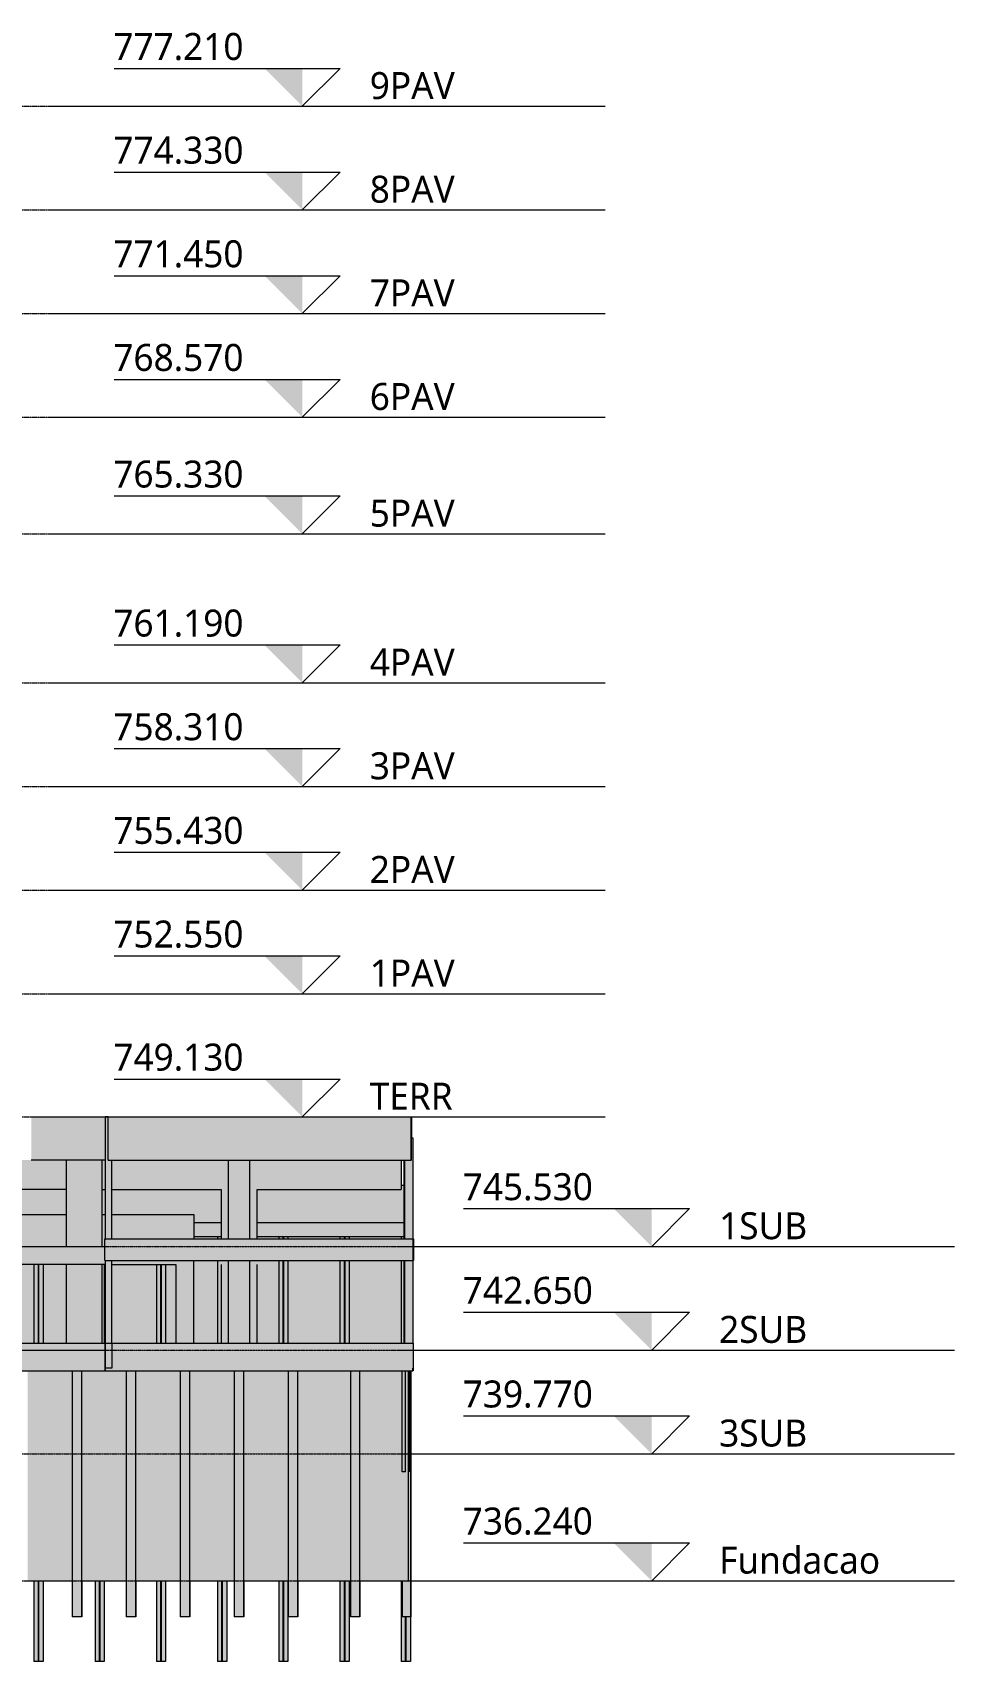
# Model space of a CAD drawing. Header units: centimetres. Extents: x -1897 to 22038, y -1268 to 84208.
# Drawn here: x 5954 to 8514, y 73400 to 77926 of the extents above; entities that cross this region are included whole.
import ezdxf

# ---------------------------------------------------------------- set-up
doc = ezdxf.new("R2010")
doc.units = ezdxf.units.CM
doc.linetypes.add('Centro', pattern=[3.175, 0.635, -0.47625, 1.5875, -0.47625])
for name, color, linetype, lineweight in [('A-FLOR-LEVL', 7, 'Continuous', 9), ('A-WALL', 7, 'Continuous', 9), ('S-BEAM', 7, 'Continuous', 18), ('S-COLS', 7, 'Continuous', 18), ('S-FNDN', 7, 'Continuous', 9)]:
    doc.layers.add(name, color=color, linetype=linetype, lineweight=lineweight)
doc.styles.add('Gadugi_6', font='gadugi.ttf', dxfattribs={"height": 75})

# ---------------------------------------------------------------- blocks, each defined once
blk = doc.blocks.new('Estaca W Gerdau - W250X73-V4-CT103 - CORTE ESQ_ 6PV')
at = {"layer": 'S-FNDN', "true_color": 0xacb7d2}
for points in [[(773.4, 73524), (798.8, 73524), (798.8, 74207), (773.4, 74207), (773.4, 73529)], [(798.8, 73524), (799.7, 73524), (799.7, 73624), (798.8, 73624), (798.8, 73529)]]:
    blk.add_hatch(color=9, dxfattribs=at).paths.add_polyline_path(points, flags=0)
at = {"layer": 'S-FNDN'}
for p, q in [((773.4, 74207), (773.4, 73524)), ((798.8, 74207), (798.8, 73524)), ((798.8, 74207), (798.8, 73524)), ((799.7, 73624), (799.7, 73524)), ((799.7, 73524), (799.7, 73624)), ((798.8, 73524), (773.4, 73524)), ((799.7, 73524), (798.8, 73524)), ((798.8, 73524), (798.8, 73524)), ((799.7, 73524), (799.7, 73524))]:
    blk.add_line(p, q, dxfattribs=at)
blk = doc.blocks.new('Estaca W Gerdau - W250X73-3510941-CT103 - CORTE ESQ_ 6PV')
at = {"layer": 'S-FNDN', "true_color": 0xacb7d2}
for points in [[(2610.3, 73524), (2610.3, 74207), (2607.9, 74207), (2607.4, 73927), (2607.3, 73927), (2607.3, 73624), (2590.3, 73624), (2590.3, 73524)], [(2611.4, 73524), (2611.6, 73524), (2611.4, 74207), (2610.3, 74207), (2610.3, 73524), (2611, 73524)], [(2613, 73524), (2613, 74207), (2611.6, 74207), (2611.6, 73524)], [(2589.1, 73524), (2589.1, 73624), (2587.6, 73624), (2587.6, 73524)], [(2589.2, 73524), (2590.3, 73524), (2590.2, 73624), (2589.1, 73624), (2589.1, 73524)], [(2587.6, 73524), (2587.6, 73524), (2587.6, 73526.2)], [(2611.6, 73524), (2611.6, 73524), (2611.6, 73526.2)]]:
    blk.add_hatch(color=9, dxfattribs=at).paths.add_polyline_path(points, flags=0)
at = {"layer": 'S-FNDN'}
for p, q in [((2611.6, 74207), (2611.6, 73524)), ((2613, 74207), (2613, 73524)), ((2587.6, 73624), (2587.6, 73524)), ((2587.6, 73524), (2587.6, 73624)), ((2589.1, 73624), (2589.1, 73524)), ((2589.1, 73524), (2587.6, 73524)), ((2587.6, 73524), (2587.6, 73524)), ((2590.3, 73524), (2589, 73524)), ((2610.3, 73524), (2590.3, 73524)), ((2611.6, 73524), (2610.3, 73524)), ((2613, 73524), (2611.6, 73524)), ((2611.6, 73524), (2611.6, 73524))]:
    blk.add_line(p, q, dxfattribs=at)
blk = doc.blocks.new('Estaca W Gerdau - W250X73-3554793-CT103 - CORTE ESQ_ 6PV')
at = {"layer": 'S-FNDN', "true_color": 0xacb7d2}
h = blk.add_hatch(color=9, dxfattribs=at)
h.paths.add_polyline_path([(1591.432686, 73400), (1591.432686, 73624), (1566.032686, 73624), (1566.032686, 73400)], flags=0)
h.paths.add_polyline_path([(1591.432686, 74284.002), (1591.432686, 74503.003), (1566.032686, 74503.003), (1566.032686, 74284.002)], flags=0)
at = {"layer": 'S-FNDN'}
for p, q in [((1566.032686, 74503.003), (1566.032686, 74284.002)), ((1578.335811, 74284.002), (1578.335811, 74503.003)), ((1579.129561, 74503.003), (1579.129561, 74284.002)), ((1591.432686, 74503.003), (1591.432686, 74284.002)), ((1566.032686, 73624), (1566.032686, 73400)), ((1578.335811, 73400), (1578.335811, 73624)), ((1579.129561, 73624), (1579.129561, 73400)), ((1591.432686, 73624), (1591.432686, 73400)), ((1591.432686, 73400), (1566.032686, 73400))]:
    blk.add_line(p, q, dxfattribs=at)
blk = doc.blocks.new('Estaca W Gerdau - W250X73-V10-CT103 - CORTE ESQ_ 6PV')
at = {"layer": 'S-FNDN', "true_color": 0xacb7d2}
h = blk.add_hatch(color=9, dxfattribs=at)
h.paths.add_polyline_path([(1761.4, 73400), (1761.4, 73624), (1736, 73624), (1736, 73400)], flags=0)
h.paths.add_polyline_path([(1761.4, 74284), (1761.4, 74503), (1755.8, 74503), (1755.8, 74284)], flags=0)
at = {"layer": 'S-FNDN'}
for p, q in [((1761.4, 74503), (1761.4, 74284)), ((1736, 73624), (1736, 73400)), ((1748.3, 73400), (1748.3, 73624)), ((1749.1, 73624), (1749.1, 73400)), ((1761.4, 73624), (1761.4, 73400)), ((1761.4, 73400), (1736, 73400))]:
    blk.add_line(p, q, dxfattribs=at)
blk = doc.blocks.new('Estaca W Gerdau - W250X73-V11-CT103 - CORTE ESQ_ 6PV')
at = {"layer": 'S-FNDN', "true_color": 0xacb7d2}
h = blk.add_hatch(color=9, dxfattribs=at)
h.paths.add_polyline_path([(2101.4, 73400), (2101.4, 73624), (2076, 73624), (2076, 73400)], flags=0)
h.paths.add_polyline_path([(2076, 74284), (2085.8, 74284), (2085.8, 74514), (2076, 74514), (2076, 74285.4)], flags=0)
h.paths.add_polyline_path([(2076, 74574), (2085.8, 74574), (2085.8, 74580), (2076, 74580)], flags=0)
at = {"layer": 'S-FNDN'}
for p, q in [((2076, 74580), (2076, 74574)), ((2076, 74514), (2076, 74284)), ((2076, 73624), (2076, 73400)), ((2088.3, 73400), (2088.3, 73624)), ((2089.1, 73624), (2089.1, 73400)), ((2101.4, 73624), (2101.4, 73400)), ((2101.4, 73400), (2076, 73400))]:
    blk.add_line(p, q, dxfattribs=at)
blk = doc.blocks.new('Estaca W Gerdau - W250X73-V12-CT103 - CORTE ESQ_ 6PV')
at = {"layer": 'S-FNDN', "true_color": 0xacb7d2}
h = blk.add_hatch(color=9, dxfattribs=at)
h.paths.add_polyline_path([(2271.432686, 73400), (2271.432686, 73624), (2246.032686, 73624), (2246.032686, 73400)], flags=0)
h.paths.add_polyline_path([(2246.032686, 74284.002), (2271.432686, 74284.002), (2271.432686, 74514.003), (2246.032686, 74514.003), (2246.032686, 74375.633559)], flags=0)
h.paths.add_polyline_path([(2246.032686, 74574.003), (2271.432686, 74574.003), (2271.432686, 74580.003), (2246.032686, 74580.003)], flags=0)
at = {"layer": 'S-FNDN'}
for p, q in [((2246.032686, 74580.003), (2246.032686, 74574.003)), ((2258.335811, 74574.003), (2258.335811, 74580.003)), ((2259.129561, 74580.003), (2259.129561, 74574.003)), ((2271.432686, 74580.003), (2271.432686, 74574.003)), ((2246.032686, 74514.003), (2246.032686, 74284.002)), ((2258.335811, 74284.002), (2258.335811, 74514.003)), ((2259.129561, 74514.003), (2259.129561, 74284.002)), ((2271.432686, 74514.003), (2271.432686, 74284.002)), ((2246.032686, 73624), (2246.032686, 73400)), ((2258.335811, 73400), (2258.335811, 73624)), ((2259.129561, 73624), (2259.129561, 73400)), ((2271.432686, 73624), (2271.432686, 73400)), ((2271.432686, 73400), (2246.032686, 73400))]:
    blk.add_line(p, q, dxfattribs=at)
blk = doc.blocks.new('Estaca W Gerdau - W250X73-V15-CT103 - CORTE ESQ_ 6PV')
at = {"layer": 'S-FNDN', "true_color": 0xacb7d2}
h = blk.add_hatch(color=9, dxfattribs=at)
h.paths.add_polyline_path([(2611.4, 73400), (2611, 73524), (2587.6, 73524), (2587.6, 73624), (2586, 73624), (2586, 73400)], flags=0)
h.paths.add_polyline_path([(2588.4, 74284), (2592.9, 74284), (2592.9, 74514), (2586, 74514), (2586.3, 74284), (2588, 74284)], flags=0)
h.paths.add_polyline_path([(2592.9, 74574), (2592.9, 74580), (2586, 74580), (2586, 74574)], flags=0)
at = {"layer": 'S-FNDN'}
for p, q in [((2586, 74580), (2586, 74574)), ((2586, 74514), (2586, 74284)), ((2586, 73624), (2586, 73400)), ((2598.3, 73400), (2598.3, 73524)), ((2599.1, 73524), (2599.1, 73400)), ((2611.4, 73524), (2611.4, 73400)), ((2611.4, 73400), (2586, 73400))]:
    blk.add_line(p, q, dxfattribs=at)
blk = doc.blocks.new('Nível - NÍVEL - CORTE ESQUEMÁTICO-903305-CT103 - CORTE ESQ_ 6PV')
at = {"layer": 'A-FLOR-LEVL'}
blk.add_hatch(color=256, dxfattribs=at).paths.add_polyline_path([(2311.4, 76962.2), (2311.4, 76857.1), (2206.3, 76962.2)], flags=0)
for p, q in [((1788.5, 76962.2), (2416.4, 76962.2)), ((2311.4, 76857.1), (2416.4, 76962.2)), ((1605.9, 76857.1), (3152.1, 76857.1))]:
    blk.add_line(p, q, dxfattribs=at)

msp = doc.modelspace()

# ---------------------------------------------------------------- hatches: boundary and pattern name
at = {"layer": 'A-WALL', "true_color": 0xc0c0c0}
h = msp.add_hatch(color=9, dxfattribs=at)
h.paths.add_polyline_path([(5910.77, 74284), (5958.05, 74284), (5958.05, 74503), (5910.77, 74503), (5910.77, 74375.63)], flags=0)
h.paths.add_polyline_path([(5983.45, 74284), (6047.77, 74284), (6047.77, 74503), (5983.45, 74503), (5983.45, 74375.63)], flags=0)
h.paths.add_polyline_path([(6153.45, 74284), (6155.68, 74284), (6155.32, 74503), (6153.45, 74503), (6153.45, 74375.63)], flags=0)
h.paths.add_polyline_path([(6179.6, 74284), (6298.05, 74284), (6298.05, 74503), (6174.77, 74503), (6174.77, 74284)], flags=0)
h.paths.add_polyline_path([(6468.05, 74284), (6468.05, 74514), (6402.27, 74514), (6402.27, 74284), (6448.78, 74284)], flags=0)
h.paths.add_polyline_path([(6577.77, 74284), (6638.05, 74284), (6638.05, 74514), (6577.77, 74514), (6577.77, 74375.63)], flags=0)
h.paths.add_polyline_path([(6663.45, 74284), (6808.05, 74284), (6808.05, 74514), (6663.45, 74514), (6663.45, 74375.63)], flags=0)
h.paths.add_polyline_path([(6833.45, 74284), (6978.05, 74284), (6978.05, 74514), (6833.45, 74514), (6833.45, 74332.62)], flags=0)
h.paths.add_polyline_path([(6352.27, 74284), (6352.27, 74503), (6323.45, 74503), (6323.45, 74284)], flags=0)
h.paths.add_polyline_path([(6577.77, 74574), (6638.05, 74574), (6638.05, 74580), (6577.77, 74580)], flags=0)
h.paths.add_polyline_path([(6833.45, 74574), (6978.05, 74574), (6978.05, 74580), (6833.45, 74580)], flags=0)
h.paths.add_polyline_path([(6468.05, 74574), (6468.05, 74580), (6402.27, 74580), (6402.27, 74574)], flags=0)
h.paths.add_polyline_path([(6808.05, 74574), (6808.05, 74580), (6663.45, 74580), (6663.45, 74574)], flags=0)
h = msp.add_hatch(color=9, dxfattribs=at)
h.paths.add_polyline_path([(5885.42, 73624), (5914.85, 73624), (5914.85, 74207), (5790.39, 74207), (5790.39, 73624)], flags=0)
h.paths.add_polyline_path([(5134.28, 73624), (5165.4, 73624), (5165.4, 74207), (5046.4, 74207), (5046.4, 73624)], flags=0)
h.paths.add_polyline_path([(5190.83, 73624), (5315.25, 73624), (5315.25, 74207), (5190.83, 74207), (5190.83, 73809.32)], flags=0)
h.paths.add_polyline_path([(5340.69, 73624), (5465.18, 73624), (5465.18, 74207), (5340.69, 74207), (5340.69, 73714.94)], flags=0)
h.paths.add_polyline_path([(5490.61, 73624), (5615.07, 73624), (5615.07, 74207), (5490.61, 74207), (5490.61, 73714.94)], flags=0)
h.paths.add_polyline_path([(5640.5, 73624), (5764.96, 73624), (5764.96, 74207), (5640.5, 74207), (5640.5, 73809.32)], flags=0)
h.paths.add_polyline_path([(5940.28, 73624), (6064.74, 73624), (6064.74, 74207), (5940.28, 74207), (5940.28, 73714.94)], flags=0)
h.paths.add_polyline_path([(6090.17, 73624), (6174.32, 73624), (6174.32, 74207), (6155.77, 74207), (6155.55, 74207), (6090.17, 74207), (6090.17, 73670.92)], flags=0)
h = msp.add_hatch(color=9, dxfattribs=at)
h.paths.add_polyline_path([(6174.32, 73624), (6214.63, 73624), (6214.63, 74207), (6174.32, 74207), (6174.32, 73714.94)], flags=0)
h.paths.add_polyline_path([(6240.06, 73624), (6364.52, 73624), (6364.52, 74207), (6240.06, 74207), (6240.06, 73714.94)], flags=0)
h.paths.add_polyline_path([(6998.63, 73624), (6998.63, 74207), (6990.38, 74207), (6990.38, 73927), (6980.88, 73927), (6980.88, 74207), (6862.61, 74207), (6862.61, 73624)], flags=0)
h.paths.add_polyline_path([(6837.17, 73624), (6837.17, 74207), (6689.73, 74207), (6689.73, 73624), (6824.35, 73624)], flags=0)
h.paths.add_polyline_path([(6664.3, 73624), (6664.3, 74207), (6539.84, 74207), (6539.84, 73624), (6636.57, 73624)], flags=0)
h.paths.add_polyline_path([(6514.41, 73624), (6514.41, 74207), (6389.96, 74207), (6389.96, 73624), (6448.78, 73624)], flags=0)
h = msp.add_hatch(color=9, dxfattribs=at)
h.paths.add_polyline_path([(6980.88, 73927), (6990.38, 73927), (6990.12, 74207), (6980.88, 74207), (6980.88, 73998.09)], flags=0)
h.paths.add_polyline_path([(6999.43, 73927), (6999.88, 73927), (6999.88, 74207), (6998.64, 74207), (6998.64, 73977), (6999.43, 73977)], flags=0)
msp.add_hatch(color=9, dxfattribs=at).paths.add_polyline_path([(6998.63, 73624), (6999.28, 73624), (6999.28, 73927), (6998.63, 73927), (6998.63, 73714.94)], flags=0)
at = {"layer": 'S-BEAM', "true_color": 0xc0c0c0}
for points in [[(5950.77, 74793), (6155.68, 74793.02), (6155.68, 74913), (5950.77, 74913), (5950.77, 74834)], [(6164.57, 74793), (7006.06, 74793), (7006.06, 74913), (6164.57, 74913)], [(7006.21, 74793), (7006.39, 74793), (7006.06, 74793)], [(5910.77, 74553), (6047.77, 74553), (6047.77, 74642), (5902.27, 74642), (5902.27, 74553)], [(6402.27, 74574), (6402.27, 74642), (6383.27, 74642), (6383.27, 74574)], [(6155.68, 74503), (6155.32, 74553), (5814.77, 74553), (5814.77, 74503), (6155.32, 74503)], [(6251.09, 74514), (7011.07, 74514), (7011.07, 74574), (6155.32, 74574), (6155.32, 74514)], [(7011.44, 74514), (7011.79, 74514), (7011.44, 74564.4)], [(6155.68, 74265), (6155.68, 74284), (5814.77, 74284), (5814.77, 74265), (6155.09, 74265)], [(6664.3, 74207), (7010.2, 74207), (7010.2, 74284), (6155.77, 74284), (6155.77, 74207), (6636.57, 74207)], [(7010.2, 74215), (7011.46, 74215), (7011.44, 74284), (7010.2, 74284), (7010.2, 74259.87)], [(5046.17, 74207), (6155.09, 74207), (6155.09, 74265), (5046.17, 74265), (5046.17, 74253)], [(7010.2, 74207), (7011.39, 74207), (7011.39, 74215), (7010.2, 74215)], [(6999.28, 73927), (6999.43, 73927), (6999.25, 73977), (6998.63, 73977), (6998.64, 73927)]]:
    msp.add_hatch(color=9, dxfattribs=at).paths.add_polyline_path(points, flags=0)
h = msp.add_hatch(color=9, dxfattribs=at)
h.paths.add_polyline_path([(5891.77, 74711), (6047.77, 74711), (6047.77, 74793), (5891.77, 74793), (5891.77, 74753.17)], flags=0)
h.paths.add_polyline_path([(6352.27, 74711), (6477.77, 74711), (6477.77, 74793), (6174.77, 74793), (6174.77, 74711), (6261, 74711)], flags=0)
h.paths.add_polyline_path([(6636.57, 74711), (6978.25, 74711), (6978.25, 74793), (6577.77, 74793), (6577.77, 74711)], flags=0)
h.paths.add_polyline_path([(6147.77, 74711), (6155.68, 74711), (6155.68, 74793), (6147.77, 74793), (6147.77, 74713.67)], flags=0)
h = msp.add_hatch(color=9, dxfattribs=at)
h.paths.add_polyline_path([(6577.77, 74620), (6984.91, 74620), (6984.91, 74723), (6978.25, 74723), (6978.25, 74711), (6577.77, 74711), (6577.77, 74684.38)], flags=0)
h.paths.add_polyline_path([(6477.77, 74620), (6477.77, 74711), (6174.77, 74711), (6174.77, 74642), (6402.27, 74642), (6402.27, 74620)], flags=0)
h.paths.add_polyline_path([(5910.77, 74642), (6047.77, 74642), (6047.77, 74711), (5910.77, 74711)], flags=0)
h.paths.add_polyline_path([(6147.77, 74642), (6155.68, 74642), (6155.68, 74711), (6147.77, 74711), (6147.77, 74642.88)], flags=0)
h = msp.add_hatch(color=9, dxfattribs=at)
h.paths.add_polyline_path([(6352.27, 74503), (6352.27, 74514), (6174.77, 74514), (6174.77, 74503), (6286.41, 74503)], flags=0)
h.paths.add_polyline_path([(6155.32, 74553), (6155.68, 74642), (6147.77, 74642), (6147.77, 74553)], flags=0)
h.paths.add_polyline_path([(6261, 74574), (6383.27, 74574), (6383.27, 74642), (6174.77, 74642), (6174.77, 74574), (6246.09, 74574)], flags=0)
h = msp.add_hatch(color=9, dxfattribs=at)
h.paths.add_polyline_path([(6984.91, 74580), (6984.91, 74620), (6577.77, 74620), (6577.77, 74580), (6824.35, 74580)], flags=0)
h.paths.add_polyline_path([(6477.77, 74580), (6477.77, 74620), (6402.27, 74620), (6402.27, 74580)], flags=0)
at = {"layer": 'S-COLS', "true_color": 0xc0c0c0}
for points in [[(6174.68, 74574), (6174.68, 74793), (6164.57, 74793), (6164.57, 74913), (6155.68, 74912.98), (6155.68, 74574)], [(7010.69, 74284), (7011.44, 74284), (7011.44, 74854), (7006.39, 74854), (7006.06, 74793), (6987.44, 74793), (6987.44, 74574), (7011.34, 74574), (7011.07, 74514), (6987.44, 74514), (6987.44, 74284), (7010.2, 74284)], [(6147.77, 74553), (6147.77, 74793), (6047.77, 74793), (6047.77, 74553), (6125.88, 74553)], [(6557.77, 74574), (6557.77, 74793), (6497.77, 74793), (6497.77, 74574), (6552.75, 74574)], [(6174.68, 74574), (6174.77, 74574), (6174.68, 74588.13)], [(6073.21, 74284), (6147.77, 74284), (6147.77, 74503), (6047.77, 74503), (6047.77, 74284)], [(6155.77, 74265), (6155.77, 74284), (6174.68, 74284), (6174.68, 74514), (6155.68, 74514), (6155.68, 74265)], [(6402.27, 74284), (6402.27, 74514), (6352.27, 74514), (6352.27, 74284)], [(6557.77, 74284), (6557.77, 74514), (6497.77, 74514), (6497.77, 74284)], [(6984.97, 74284), (6985, 74284), (6984.93, 74284)], [(6987.32, 74284), (6987.44, 74284), (6987.32, 74284.69)]]:
    msp.add_hatch(color=9, dxfattribs=at).paths.add_polyline_path(points, flags=0)
h = msp.add_hatch(color=9, dxfattribs=at)
h.paths.add_polyline_path([(6497.77, 74284), (6497.77, 74514), (6477.77, 74514), (6477.77, 74284), (6493.45, 74284)], flags=0)
h.paths.add_polyline_path([(6577.77, 74284), (6577.77, 74514), (6557.77, 74514), (6557.77, 74284)], flags=0)
h.paths.add_polyline_path([(6477.77, 74574), (6497.77, 74574), (6497.77, 74793), (6477.77, 74793), (6477.77, 74580)], flags=0)
h.paths.add_polyline_path([(6564.47, 74574), (6577.77, 74574), (6577.77, 74793), (6557.77, 74793), (6557.77, 74574)], flags=0)
h = msp.add_hatch(color=9, dxfattribs=at)
h.paths.add_polyline_path([(6986.99, 74284), (6987.32, 74284), (6987.32, 74514), (6985, 74514), (6985, 74284)], flags=0)
h.paths.add_polyline_path([(6985.98, 74574), (6987.32, 74574), (6987.32, 74793), (6985, 74793), (6985, 74574)], flags=0)

# ---------------------------------------------------------------- linework, layer by layer
at = {"layer": 'A-FLOR-LEVL', "linetype": 'Centro'}
for p, q in [((2868.02, 77721), (6666.61, 77721)), ((2868.02, 77433), (6666.61, 77433)), ((2868.02, 77145), (6666.61, 77145)), ((2868.02, 76857), (6666.61, 76857)), ((2868.02, 76533), (6666.61, 76533)), ((2868.02, 76119), (6666.61, 76119)), ((2868.02, 75831), (6666.61, 75831)), ((2868.02, 75543.01), (6666.61, 75543.01)), ((2868.02, 75255.01), (6666.61, 75255.01)), ((2868.02, 74913), (6666.61, 74913)), ((2868.02, 74553), (7636.83, 74553)), ((2868.02, 74265), (7636.83, 74265)), ((2868.02, 73977), (7636.83, 73977)), ((2868.02, 73624), (7636.83, 73624))]:
    msp.add_line(p, q, dxfattribs=at)
at = {"layer": 'A-WALL'}
for p, q in [((6155.77, 74265), (6155.09, 74265)), ((6980.88, 73927), (6980.88, 74207)), ((6990.38, 73927), (6990.38, 74207)), ((6998.63, 73624), (6998.63, 74207)), ((6998.64, 74207), (6998.64, 73977)), ((6999.88, 74207), (6999.88, 73927)), ((6990.38, 73927), (6980.88, 73927)), ((5940.23, 73624), (6064.74, 73624)), ((6090.12, 73624), (6214.63, 73624)), ((6240.01, 73624), (6364.52, 73624)), ((6389.9, 73624), (6514.41, 73624)), ((6539.79, 73624), (6664.3, 73624)), ((6689.68, 73624), (6837.17, 73624)), ((6862.55, 73624), (6999.36, 73624))]:
    msp.add_line(p, q, dxfattribs=at)
at = {"layer": 'S-BEAM', "lineweight": 9}
for p, q in [((5950.77, 74913), (6155.68, 74913)), ((6164.57, 74793), (6164.57, 74913)), ((6164.57, 74913), (7006.06, 74913)), ((7006.06, 74913), (7006.77, 74913)), ((7006.06, 74793), (7006.06, 74913)), ((7006.77, 74913), (7006.77, 74854)), ((7006.39, 74793), (7006.39, 74854)), ((6155.68, 74793), (5950.77, 74793)), ((6164.57, 74793), (7006.06, 74793)), ((6978.25, 74793), (6978.25, 74711)), ((7006.39, 74793), (7006.06, 74793)), ((6978.25, 74723), (6985, 74723)), ((6047.77, 74711), (5891.77, 74711)), ((6147.77, 74711), (6155.68, 74711)), ((6174.77, 74711), (6477.77, 74711)), ((6577.77, 74711), (6978.25, 74711)), ((5902.27, 74642), (6047.77, 74642)), ((6147.77, 74642), (6155.68, 74642)), ((6174.77, 74642), (6383.27, 74642)), ((6383.27, 74642), (6402.27, 74642)), ((6402.27, 74642), (6402.27, 74574)), ((6402.27, 74620), (6477.77, 74620)), ((6577.77, 74620), (6985, 74620)), ((5814.77, 74553), (6155.32, 74553)), ((6155.32, 74514), (6155.32, 74574)), ((6155.32, 74574), (7011.07, 74574)), ((6477.77, 74580), (6402.27, 74580)), ((6985, 74580), (6577.77, 74580)), ((7011.07, 74514), (7011.07, 74574)), ((7011.07, 74574), (7011.34, 74574)), ((7011.34, 74574), (7011.34, 74514)), ((7011.43, 74574), (7011.79, 74574)), ((7011.79, 74574), (7011.79, 74514)), ((6155.68, 74503), (5814.77, 74503)), ((6155.32, 74514), (7011.07, 74514)), ((6174.77, 74503), (6352.27, 74503)), ((7011.34, 74514), (7011.07, 74514)), ((7011.79, 74514), (7011.43, 74514)), ((5814.77, 74284), (6155.68, 74284)), ((6155.77, 74284), (6174.77, 74284)), ((6155.77, 74215), (6155.77, 74284)), ((6155.77, 74284), (7010.2, 74284)), ((6155.77, 74284), (6155.77, 74207)), ((6174.77, 74284), (6174.77, 74215)), ((7010.2, 74284), (7011.46, 74284)), ((7011.46, 74284), (7011.46, 74215)), ((5046.17, 74265), (6155.09, 74265)), ((6155.09, 74265), (6155.09, 74207)), ((5046.17, 74207), (6155.09, 74207)), ((6174.77, 74215), (6155.77, 74215)), ((6155.77, 74207), (7010.2, 74207)), ((7011.46, 74215), (7010.2, 74215)), ((7010.2, 74207), (7010.2, 74215)), ((7011.39, 74207), (7010.2, 74207)), ((7011.39, 74215), (7011.39, 74207)), ((6998.63, 73977), (6999.43, 73977)), ((6998.63, 73927), (6998.63, 73977)), ((6999.43, 73977), (6999.43, 73927)), ((6999.43, 73927), (6998.63, 73927))]:
    msp.add_line(p, q, dxfattribs=at)
at = {"layer": 'S-COLS', "lineweight": 9}
for p, q in [((6155.68, 74913), (6155.68, 74574)), ((6164.57, 74913), (6155.68, 74913)), ((7011.44, 74854), (7006.39, 74854)), ((7011.44, 74284), (7011.44, 74854)), ((6047.77, 74793), (6047.77, 74553)), ((6147.77, 74553), (6147.77, 74793)), ((6174.68, 74574), (6174.68, 74793)), ((6174.77, 74574), (6174.77, 74793)), ((6497.77, 74793), (6497.77, 74574)), ((6557.77, 74574), (6557.77, 74793)), ((6984.91, 74793), (6984.91, 74574)), ((6985, 74793), (6985, 74574)), ((6987.32, 74793), (6987.32, 74574)), ((6987.44, 74793), (6987.44, 74574)), ((6477.77, 74711), (6477.77, 74574)), ((6577.77, 74574), (6577.77, 74711)), ((6047.77, 74503), (6047.77, 74284)), ((6147.77, 74284), (6147.77, 74503)), ((6155.68, 74514), (6155.68, 74265)), ((6174.68, 74284), (6174.68, 74514)), ((6174.77, 74284), (6174.77, 74503)), ((6352.27, 74503), (6352.27, 74284)), ((6402.27, 74284), (6402.27, 74514)), ((6477.77, 74503), (6477.77, 74284)), ((6497.77, 74514), (6497.77, 74284)), ((6557.77, 74284), (6557.77, 74514)), ((6577.77, 74284), (6577.77, 74503)), ((6984.91, 74503), (6984.91, 74284)), ((6985, 74514), (6985, 74284)), ((6987.32, 74514), (6987.32, 74284)), ((6987.44, 74514), (6987.44, 74284)), ((6155.77, 74265), (6155.68, 74265))]:
    msp.add_line(p, q, dxfattribs=at)

# ---------------------------------------------------------------- block references
at = {"layer": 'A-FLOR-LEVL'}
for p in [(4392.02, 864), (4392.02, 576), (4392.02, 288), (4392.02, 0), (4392.02, -324), (4392.02, -738), (4392.02, -1026), (4392.02, -1314), (4392.02, -1602), (4392.02, -1944), (5362.24, -2304), (5362.24, -2592), (5362.24, -2880), (5362.24, -3233)]:
    msp.add_blockref('Nível - NÍVEL - CORTE ESQUEMÁTICO-903305-CT103 - CORTE ESQ_ 6PV', p, dxfattribs=at)
at = {"layer": 'S-FNDN'}
for name, p in [('Estaca W Gerdau - W250X73-V11-CT103 - CORTE ESQ_ 6PV', (4392.02, 0)), ('Estaca W Gerdau - W250X73-V12-CT103 - CORTE ESQ_ 6PV', (4392.02, 0)), ('Estaca W Gerdau - W250X73-V12-CT103 - CORTE ESQ_ 6PV', (4562.02, 0)), ('Estaca W Gerdau - W250X73-V15-CT103 - CORTE ESQ_ 6PV', (4392.02, 0)), ('Estaca W Gerdau - W250X73-3554793-CT103 - CORTE ESQ_ 6PV', (4392.02, 0)), ('Estaca W Gerdau - W250X73-V10-CT103 - CORTE ESQ_ 6PV', (4392.02, 0)), ('Estaca W Gerdau - W250X73-3554793-CT103 - CORTE ESQ_ 6PV', (4732.02, 0)), ('Estaca W Gerdau - W250X73-V4-CT103 - CORTE ESQ_ 6PV', (5291.36, 0)), ('Estaca W Gerdau - W250X73-V4-CT103 - CORTE ESQ_ 6PV', (5441.25, 0)), ('Estaca W Gerdau - W250X73-V4-CT103 - CORTE ESQ_ 6PV', (5591.14, 0)), ('Estaca W Gerdau - W250X73-V4-CT103 - CORTE ESQ_ 6PV', (5741.03, 0)), ('Estaca W Gerdau - W250X73-V4-CT103 - CORTE ESQ_ 6PV', (5890.92, 0)), ('Estaca W Gerdau - W250X73-V4-CT103 - CORTE ESQ_ 6PV', (6063.79, 0)), ('Estaca W Gerdau - W250X73-3510941-CT103 - CORTE ESQ_ 6PV', (4392.02, 0))]:
    msp.add_blockref(name, p, dxfattribs=at)

# ---------------------------------------------------------------- texts
at = {"layer": 'A-FLOR-LEVL', "char_height": 75, "attachment_point": 1, "style": 'Gadugi_6'}
for s, insert, width in [('777.210', (6178.65, 77924.57), 436.9197), ('9PAV', (6890.77, 77816.05), 304.6412), ('774.330', (6178.65, 77636.57), 436.9197), ('8PAV', (6890.77, 77528.05), 304.6412), ('771.450', (6178.65, 77348.57), 436.9197), ('7PAV', (6890.77, 77240.05), 304.6412), ('768.570', (6178.65, 77060.57), 436.9197), ('6PAV', (6890.77, 76952.05), 304.6412), ('765.330', (6178.65, 76736.57), 436.9197), ('5PAV', (6890.77, 76628.05), 304.6412), ('761.190', (6178.65, 76322.57), 436.9197), ('4PAV', (6890.77, 76214.05), 304.6412), ('758.310', (6178.65, 76034.57), 436.9197), ('3PAV', (6890.77, 75926.05), 304.6412), ('755.430', (6178.65, 75746.57), 436.9197), ('2PAV', (6890.77, 75638.06), 304.6412), ('752.550', (6178.65, 75458.57), 436.9197), ('1PAV', (6890.77, 75350.06), 304.6412), ('749.130', (6178.65, 75116.57), 436.9197), ('TERR', (6890.77, 75008.05), 284.5991), ('745.530', (7148.88, 74756.57), 436.9197), ('1SUB', (7860.99, 74648.06), 296.6244), ('742.650', (7148.88, 74468.57), 436.9197), ('2SUB', (7860.99, 74360.05), 296.6244), ('739.770', (7148.88, 74180.57), 436.9197), ('3SUB', (7860.99, 74072.05), 296.6244), ('736.240', (7148.88, 73827.57), 436.9197), ('Fundacao', (7860.99, 73719.05), 549.1559)]:
    msp.add_mtext(s, dxfattribs=dict(at, insert=insert, width=width))

doc.saveas('drawing.dxf')
